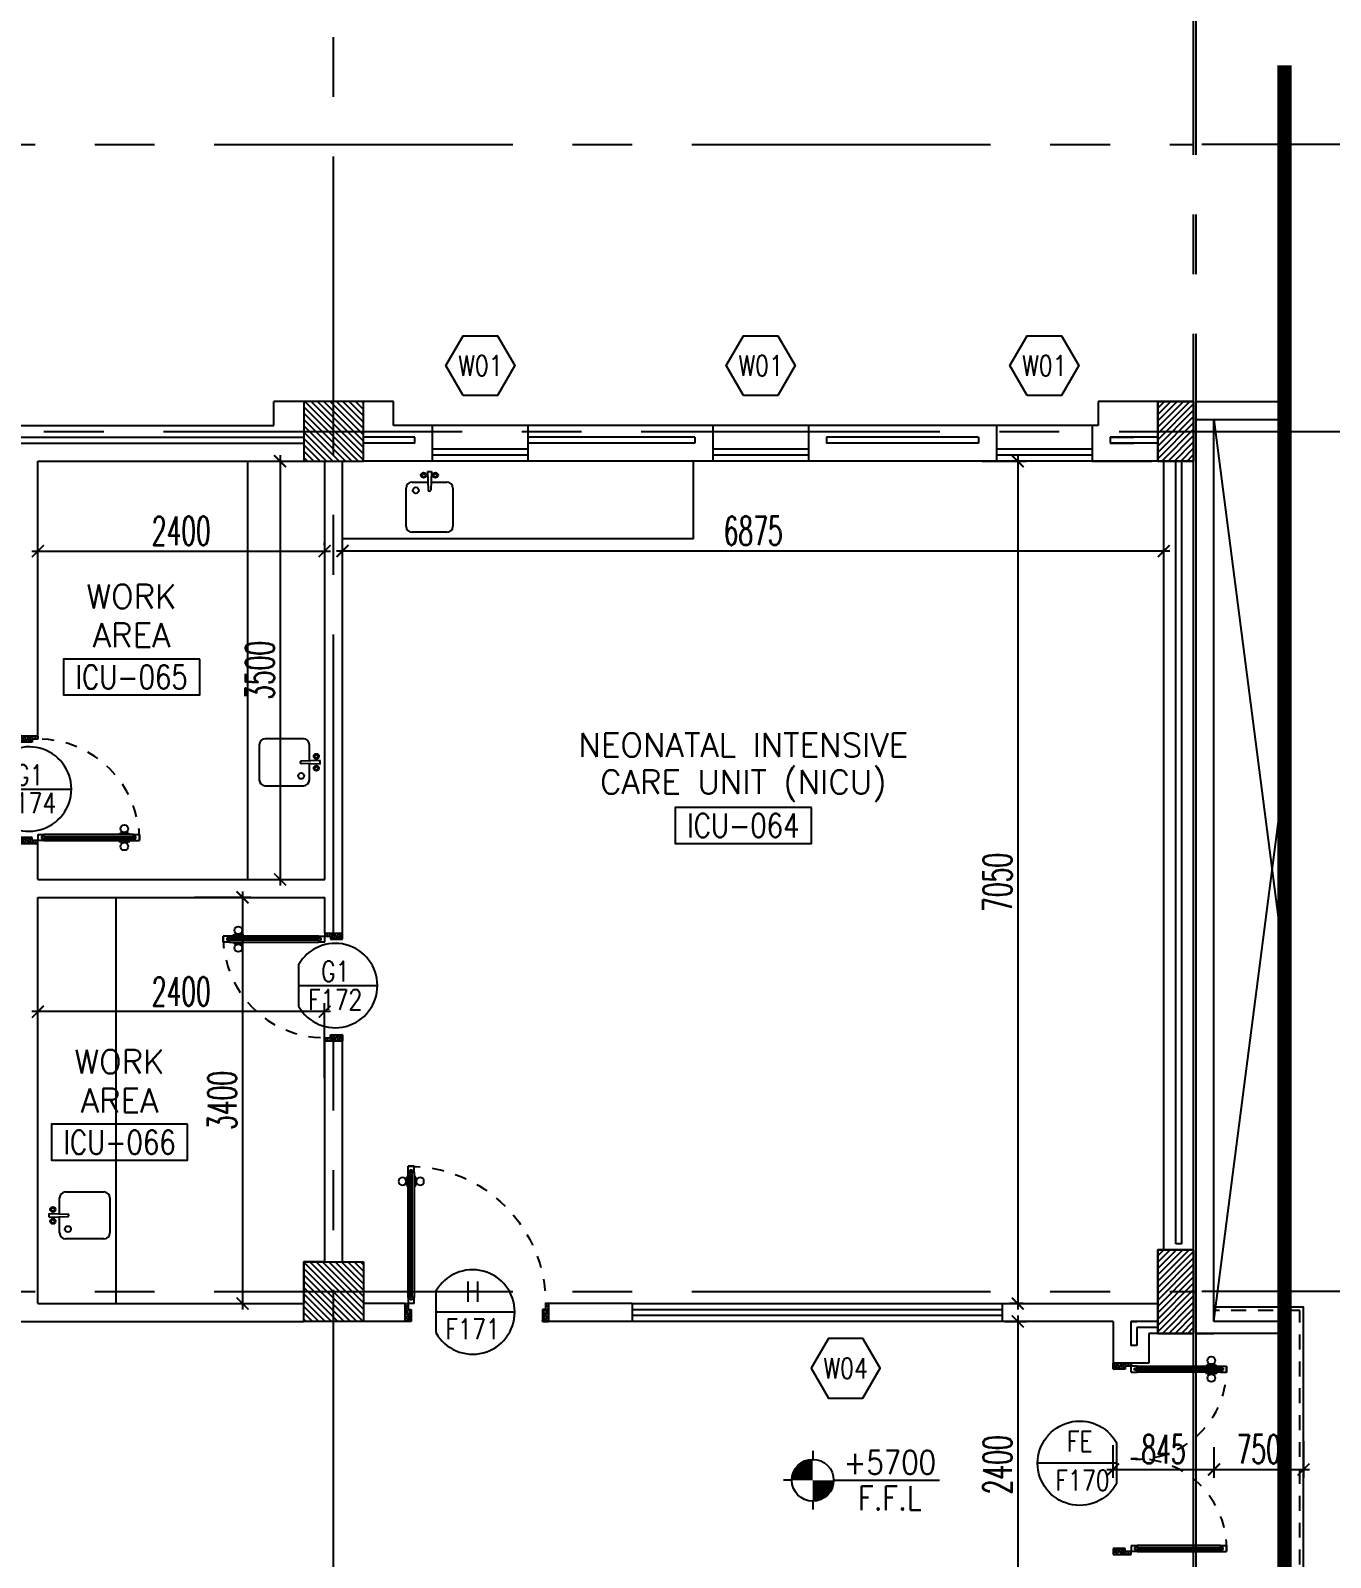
# Model space of a CAD drawing. Extents: x 275967.8 to 276060, y 57291.9 to 57371.4.
# Drawn here: x 276043.04 to 276053.92, y 57348.16 to 57360.94 of the extents above; entities that cross this region are included whole.
import ezdxf
from ezdxf.enums import TextEntityAlignment as Align

# ---------------------------------------------------------------- set-up
doc = ezdxf.new("R2010")
doc.units = 0
doc.header["$MEASUREMENT"] = 0
doc.header["$PDMODE"] = 34
for name, pattern in [('CENTER2', [1.125, 0.75, -0.125, 0.125, -0.125]), ('CENTERX2', [4, 2.5, -0.5, 0.5, -0.5]), ('HIDDEN', [0.375, 0.25, -0.125]), ('HIDDEN2', [0.1875, 0.125, -0.0625])]:
    doc.linetypes.add(name, pattern=pattern)
doc.layers.get('0').update_dxf_attribs({"linetype": 'CONTINUOUS'})
doc.layers.get('DEFPOINTS').update_dxf_attribs({"linetype": 'CONTINUOUS'})
for name, color, linetype in [('AXES', 11, 'CENTERX2'), ('COL', 5, 'CONTINUOUS'), ('DIM', 4, 'CONTINUOUS'), ('DOOR', 7, 'CONTINUOUS'), ('DOOR-CR', 2, 'CONTINUOUS'), ('DOOR-NO', 3, 'CONTINUOUS'), ('ELEV', 2, 'CONTINUOUS'), ('HAT', 8, 'CONTINUOUS'), ('INSUL', 4, 'CONTINUOUS'), ('LEV-PL', 3, 'CONTINUOUS'), ('NON-MEDICAL', 3, 'CONTINUOUS'), ('RM-BOX', 4, 'CONTINUOUS'), ('RM-NAME', 2, 'CONTINUOUS'), ('RM-NO', 2, 'CONTINUOUS'), ('ROOF', 7, 'CONTINUOUS'), ('SHAFT', 3, 'CONTINUOUS'), ('STR', 5, 'CONTINUOUS'), ('WALL', 2, 'CONTINUOUS'), ('WIN', 3, 'CONTINUOUS'), ('WIN-BOX', 4, 'CONTINUOUS'), ('WIN-NO', 5, 'CONTINUOUS')]:
    doc.layers.add(name, color=color, linetype=linetype)
doc.styles.add('ROMANS', font='ROMANS.shx', dxfattribs={"width": 0.6})
doc.styles.add('S', font='ROMANS.SHX')
doc.dimstyles.new('STANDARD in', dxfattribs={"dimtxt": 0.24, "dimasz": 0.1, "dimexe": 0.07, "dimexo": 0.05, "dimgap": 0.05, "dimtad": 1, "dimdec": 0, "dimlfac": 1000, "dimzin": 0, "dimdsep": 46, "dimtxsty": 'ROMANS', "dimblk": 'ARCHTICK', "dimcen": 0.05, "dimdle": 0.05, "dimclrd": 4, "dimclre": 4, "dimclrt": 2, "dimadec": 0, "dimazin": 0, "dimtfac": 1, "dimtdec": 0, "dimtmove": 2, "dimatfit": 3, "dimfxl": 0, "dimtolj": 1, "dimtzin": 0, "dimarcsym": 0})

# ---------------------------------------------------------------- blocks, each defined once
blk = doc.blocks.new('*X12')
at = {"color": 0}
for p, q in [((80579, 169940), (81029, 170390)), ((80579, 169993), (80976, 170390)), ((80579, 170046), (80923, 170390)), ((80579, 170099), (80870, 170390)), ((80579, 170152), (80817, 170390)), ((80579, 170205), (80764, 170390)), ((80579, 170258), (80711, 170390)), ((80579, 170311), (80658, 170390)), ((80579, 170364), (80605, 170390)), ((80582, 169890), (81079, 170387)), ((80635, 169890), (81079, 170334)), ((80688, 169890), (81079, 170281)), ((80741, 169890), (81079, 170228)), ((80794, 169890), (81079, 170175)), ((80847, 169890), (81079, 170122)), ((80900, 169890), (81079, 170069)), ((80953, 169890), (81079, 170016)), ((81006, 169890), (81079, 169963)), ((81059, 169890), (81079, 169910))]:
    blk.add_line(p, q, dxfattribs=at)
blk = doc.blocks.new('*X11')
at = {"color": 0}
for p, q in [((80579, 177099), (81070, 177590)), ((80579, 177152), (81017, 177590)), ((80579, 177205), (80964, 177590)), ((80579, 177258), (80911, 177590)), ((80579, 177311), (80858, 177590)), ((80579, 177364), (80804, 177590)), ((80579, 177417), (80751, 177590)), ((80579, 177471), (80698, 177590)), ((80579, 177524), (80645, 177590)), ((80579, 177577), (80592, 177590)), ((80623, 177090), (81079, 177546)), ((80676, 177090), (81079, 177493)), ((80729, 177090), (81079, 177440)), ((80782, 177090), (81079, 177387)), ((80835, 177090), (81079, 177334)), ((80888, 177090), (81079, 177281)), ((80941, 177090), (81079, 177228)), ((80994, 177090), (81079, 177175)), ((81047, 177090), (81079, 177122))]:
    blk.add_line(p, q, dxfattribs=at)
blk = doc.blocks.new('COL50')
at = {"layer": 'COL'}
blk.add_lwpolyline([(-250, 250), (-250, -250), (250, -250), (250, 250)], close=True, dxfattribs=at)
blk = doc.blocks.new('WW1')
at = {"layer": 'WIN-BOX'}
blk.add_lwpolyline([(144, -250), (289, 0), (144, 250), (-144, 250), (-289, 0), (-144, -250)], close=True, dxfattribs=at)
at = {"layer": 'WIN-NO', "style": 'ROMANS', "width": 0.8}
blk.add_attdef('W00', text='', height=170, dxfattribs=at).set_placement((0, 0), align=Align.MIDDLE)
blk = doc.blocks.new('RM1')
at = {"layer": 'RM-BOX'}
blk.add_lwpolyline([(570, -200), (-570, -200), (-570, -500), (570, -500)], close=True, dxfattribs=at)
at = {"layer": 'RM-NAME', "style": 'ROMANS'}
for tag, p in [('ROOMNAME1', (0, 324)), ('ROOMNAME2', (0, 0))]:
    blk.add_attdef(tag, text='', height=200, dxfattribs=at).set_placement(p, align=Align.MIDDLE)
at = {"layer": 'RM-NO', "style": 'ROMANS', "width": 0.8}
blk.add_attdef('ROOMNO', text='', height=200, dxfattribs=at).set_placement((0, -350), align=Align.MIDDLE)
blk = doc.blocks.new('DOOR90')
at = {"layer": 'DOOR', "color": 0, "linetype": 'ByBlock'}
for p, q in [((-150, 0), (-150, -25)), ((-150, 0), (0, 0)), ((0, -50), (0, 0)), ((-1000, -25), (-1000, -75)), ((-1000, -75), (-1000, -25)), ((-950, -25), (-1000, -25)), ((-950, -75), (-1000, -75)), ((-970, -42), (-970, -58)), ((-950, -42), (-970, -42)), ((-950, -58), (-970, -58)), ((-950, -25), (-950, -42)), ((-950, -58), (-950, -75)), ((-918, -25), (-918, -18)), ((-828, -18), (-918, -18)), ((-918, -75), (-918, -82)), ((-828, -82), (-918, -82)), ((-905, -18), (-905, -9)), ((-905, -9), (-840, -9)), ((-905, -18), (-840, -18)), ((-905, -82), (-905, -91)), ((-905, -82), (-840, -82)), ((-905, -91), (-840, -91)), ((-840, -18), (-840, -9)), ((-840, -82), (-840, -91)), ((-828, -25), (-828, -18)), ((-828, -75), (-828, -82)), ((-200, -42), (-200, -25)), ((-200, -25), (-150, -25)), ((-180, -42), (-200, -42)), ((-200, -75), (-200, -58)), ((-200, -58), (-180, -58)), ((-150, -75), (-200, -75)), ((-180, -58), (-180, -42)), ((-150, -75), (-150, -25)), ((-150, -25), (-100, -25)), ((-100, -25), (-100, -50)), ((-100, -50), (0, -50)), ((-150, -900), (-150, -875)), ((-150, -875), (-100, -875)), ((-100, -850), (0, -850)), ((-100, -875), (-100, -850)), ((0, -850), (0, -900)), ((0, -900), (-150, -900)), ((-150, -900), (0, -900))]:
    blk.add_line(p, q, dxfattribs=at)
at = {"layer": 'DOOR', "color": 9, "linetype": 'ByBlock'}
for p, q in [((0, -50), (-114, 0)), ((0, -50), (-40, 0)), ((0, -50), (-100, -37)), ((0, -850), (-114, -900)), ((0, -850), (-100, -863)), ((0, -850), (-40, -900))]:
    blk.add_line(p, q, dxfattribs=at)
at = {"layer": 'DOOR', "linetype": 'ByBlock'}
for p, q in [((-200, -25), (-950, -25)), ((-200, -42), (-950, -42)), ((-200, -58), (-950, -58)), ((-950, -75), (-200, -75))]:
    blk.add_line(p, q, dxfattribs=at)
at = {"layer": 'DOOR', "color": 0, "linetype": 'ByBlock'}
for centre in [(-873, 24), (-873, -124)]:
    blk.add_circle(centre, 32.4, dxfattribs=at)
at = {"layer": 'DOOR', "color": 9, "linetype": 'ByBlock'}
for centre, radius, start, end in [((0, -50), 154, 161.1053, 166.2858), ((0, -50), 134, 158.1598, 169.28), ((0, -50), 94.4, 148.0182, 180), ((0, -50), 74.4, 137.7764, 180), ((0, -50), 114, 154.0838, 167.3774), ((0, -50), 54.4, 113.2074, 180), ((0, -50), 34.4, 90, 180), ((0, -50), 14.4, 90, 180), ((0, -850), 154, 193.7142, 198.8947), ((0, -850), 134, 190.72, 201.8402), ((0, -850), 94.4, 180, 211.9818), ((0, -850), 74.4, 180, 222.2236), ((0, -850), 54.4, 180, 246.7926), ((0, -850), 34.4, 180, 270), ((0, -850), 14.4, 180, 270)]:
    blk.add_arc(centre, radius, start, end, dxfattribs=at)
at = {"layer": 'DOOR', "linetype": 'HIDDEN', "ltscale": 0.5}
blk.add_arc((-150, -25), 850, 180, 270, dxfattribs=at)
blk = doc.blocks.new('DD1')
at = {"layer": 'DOOR-CR'}
blk.add_line((-308, 0), (353, 0), dxfattribs=at)
blk.add_lwpolyline([(-308, -173, 3.820224), (-308, 173)], format="xyb", close=True, dxfattribs=at)
at = {"layer": 'DOOR-NO', "color": 255, "style": 'ROMANS', "width": 0.8}
for tag, p in [('G', (0, 184)), ('000', (0, -141))]:
    blk.add_attdef(tag, text='', height=204, dxfattribs=at).set_placement(p, align=Align.MIDDLE)
blk = doc.blocks.new('LEV1')
at = {"layer": 'LEV-PL'}
for p, q in [((0, 245), (0, 175)), ((-175, 0), (-245, 0)), ((175, 0), (1061, 0)), ((0, -175), (0, -245))]:
    blk.add_line(p, q, dxfattribs=at)
at = {"layer": 'LEV-PL', "const_width": 175}
for points in [[(-88, 0, -0.414214), (0, 88, -1)], [(88, 0, -0.414214), (0, -88, -1)]]:
    blk.add_lwpolyline(points, format="xyb", dxfattribs=at)
at = {"layer": 'LEV-PL'}
blk.add_circle((0, 0), 175, dxfattribs=at)
at = {"layer": 'LEV-PL', "color": 4, "style": 'S', "width": 0.85}
for tag, p in [('+0000', (646, 50)), ('F.F.L.', (646, -250))]:
    blk.add_attdef(tag, text='', height=200, dxfattribs=at).set_placement(p, align=Align.CENTER)
blk = doc.blocks.new('C11')
at = {"layer": 'HAT'}
h = blk.add_hatch(dxfattribs=at)
h.set_pattern_fill('ANSI31', color=256, scale=300, style=0)
h.set_pattern_definition([(45, (-248556.182, -75061.005), (-26.5165043, 26.5165043), [])])
h.paths.add_polyline_path([(300, 700), (0, 700), (0, 350), (300, 350)])
h.paths.add_polyline_path([(300, 350), (0, 350), (0, 0), (300, 0)])
at = {"layer": 'COL'}
blk.add_lwpolyline([(300, 700), (300, 0), (0, 0), (0, 700)], close=True, dxfattribs=at)
blk = doc.blocks.new('C-300')
at = {"layer": 'HAT', "linetype": 'ByBlock', "ltscale": 0.3}
h = blk.add_hatch(dxfattribs=at)
h.set_pattern_fill('ANSI31', color=8, scale=300, style=0)
h.set_pattern_definition([(45, (-258496.182, -82361.005), (-26.5165043, 26.5165043), [])])
h.paths.add_polyline_path([(300, 500), (0, 500), (0, 250), (300, 250)])
h.paths.add_polyline_path([(300, 250), (0, 250), (0, 0), (300, 0)])
at = {"layer": 'COL'}
blk.add_lwpolyline([(0, 500), (300, 500), (300, 0), (0, 0)], close=True, dxfattribs=at)
blk = doc.blocks.new('A$C1DFA4FE8')
at = {"layer": 'DOOR', "color": 0, "linetype": 'ByBlock'}
for p, q in [((0, 1631), (0, 1581)), ((0, 1581), (0, 1631)), ((50, 1631), (0, 1631)), ((50, 1581), (0, 1581)), ((30, 1614), (30, 1598)), ((50, 1614), (30, 1614)), ((50, 1598), (30, 1598)), ((50, 1631), (50, 1614)), ((50, 1598), (50, 1581)), ((750, 1614), (750, 1631)), ((750, 1631), (800, 1631)), ((770, 1614), (750, 1614)), ((750, 1581), (750, 1598)), ((750, 1598), (770, 1598)), ((800, 1581), (750, 1581)), ((770, 1598), (770, 1614)), ((950, 1656), (800, 1656)), ((800, 1656), (800, 1631)), ((800, 1581), (800, 1631)), ((800, 1631), (850, 1631)), ((850, 1631), (850, 1606)), ((850, 1606), (950, 1606)), ((950, 1606), (950, 1656)), ((0, 81), (0, 131)), ((0, 131), (0, 81)), ((50, 131), (0, 131)), ((50, 114), (50, 131)), ((83, 131), (83, 138)), ((173, 138), (83, 138)), ((95, 138), (95, 147)), ((95, 147), (160, 147)), ((95, 138), (160, 138)), ((160, 138), (160, 147)), ((173, 131), (173, 138)), ((750, 131), (750, 114)), ((800, 131), (750, 131)), ((800, 131), (800, 81)), ((50, 81), (0, 81)), ((30, 98), (30, 114)), ((50, 114), (30, 114)), ((50, 98), (30, 98)), ((50, 81), (50, 98)), ((83, 81), (83, 74)), ((173, 74), (83, 74)), ((95, 74), (95, 65)), ((95, 74), (160, 74)), ((95, 65), (160, 65)), ((160, 74), (160, 65)), ((173, 81), (173, 74)), ((750, 114), (770, 114)), ((750, 98), (750, 81)), ((770, 98), (750, 98)), ((750, 81), (800, 81)), ((770, 114), (770, 98)), ((800, 56), (800, 81)), ((800, 81), (850, 81)), ((950, 56), (800, 56)), ((850, 106), (950, 106)), ((850, 81), (850, 106)), ((950, 106), (950, 56))]:
    blk.add_line(p, q, dxfattribs=at)
at = {"layer": 'DOOR', "linetype": 'ByBlock'}
for p, q in [((750, 1631), (50, 1631)), ((750, 1614), (50, 1614)), ((750, 1598), (50, 1598)), ((50, 1581), (750, 1581)), ((50, 131), (750, 131)), ((750, 114), (50, 114)), ((750, 98), (50, 98)), ((750, 81), (50, 81))]:
    blk.add_line(p, q, dxfattribs=at)
at = {"layer": 'DOOR', "color": 9, "linetype": 'ByBlock'}
for p, q in [((950, 1606), (837, 1656)), ((950, 1606), (850, 1619)), ((950, 1606), (910, 1656)), ((950, 106), (837, 56)), ((950, 106), (850, 93)), ((950, 106), (910, 56))]:
    blk.add_line(p, q, dxfattribs=at)
at = {"layer": 'DOOR', "color": 0, "linetype": 'ByBlock'}
for centre in [(128, 179), (128, 32)]:
    blk.add_circle(centre, 32.4, dxfattribs=at)
at = {"layer": 'DOOR', "linetype": 'HIDDEN', "ltscale": 0.5}
for centre, start, end in [((752, 1606), 178.0938, 273.7249), ((752, 106), 86.2751, 181.9062)]:
    blk.add_arc(centre, 752, start, end, dxfattribs=at)
at = {"layer": 'DOOR', "color": 9, "linetype": 'ByBlock'}
for centre, radius, start, end in [((950, 1606), 154, 161.1053, 166.2858), ((950, 1606), 134, 158.1598, 169.28), ((950, 1606), 114, 154.0838, 167.3774), ((950, 1606), 94.4, 148.0182, 180), ((950, 1606), 74.4, 137.7764, 180), ((950, 1606), 54.4, 113.2074, 180), ((950, 1606), 34.4, 90, 180), ((950, 1606), 14.4, 90, 180), ((950, 106), 154, 193.7142, 198.8947), ((950, 106), 134, 190.72, 201.8402), ((950, 106), 114, 192.6226, 205.9162), ((950, 106), 94.4, 180, 211.9818), ((950, 106), 74.4, 180, 222.2236), ((950, 106), 54.4, 180, 246.7926), ((950, 106), 34.4, 180, 270), ((950, 106), 14.4, 180, 270)]:
    blk.add_arc(centre, radius, start, end, dxfattribs=at)
blk = doc.blocks.new('_ARCHTICK')
at = {"color": 0, "linetype": 'ByBlock', "const_width": 0.15}
blk.add_lwpolyline([(-0.5, -0.5), (0.5, 0.5)], dxfattribs=at)
blk = doc.blocks.new('*D477')
at = {"layer": 'DEFPOINTS', "color": 0, "linetype": 'ByBlock', "ltscale": 0.3}
for p in [(276043.1, 57356.581), (276045.5, 57356.581), (276045.5, 57356.581)]:
    blk.add_point(p, dxfattribs=at)
at = {"layer": 'DIM', "color": 4, "linetype": 'ByBlock', "lineweight": -2, "ltscale": 0.3}
for p, q in [((276043.1, 57356.631), (276043.1, 57356.651)), ((276045.5, 57356.631), (276045.5, 57356.651)), ((276043.05, 57356.581), (276045.55, 57356.581))]:
    blk.add_line(p, q, dxfattribs=at)
at = {"layer": 'DIM', "color": 4, "linetype": 'ByBlock', "lineweight": -2, "ltscale": 0.3, "xscale": 0.1, "yscale": 0.1, "zscale": 0.1, "rotation": 180}
blk.add_blockref('_ARCHTICK', (276043.1, 57356.581), dxfattribs=at)
at = {"layer": 'DIM', "color": 4, "linetype": 'ByBlock', "lineweight": -2, "ltscale": 0.3, "xscale": 0.1, "yscale": 0.1, "zscale": 0.1}
blk.add_blockref('_ARCHTICK', (276045.5, 57356.581), dxfattribs=at)
at = {"layer": 'DIM', "color": 2, "linetype": 'ByBlock', "ltscale": 0.3, "insert": (276044.3, 57356.751), "char_height": 0.24, "attachment_point": 5, "style": 'ROMANS'}
blk.add_mtext('\\A1;2400', dxfattribs=at)
blk = doc.blocks.new('*D476')
at = {"layer": 'DEFPOINTS', "color": 0, "linetype": 'ByBlock', "ltscale": 0.3}
for p in [(276045.099, 57357.333), (276045.099, 57353.833), (276045.127, 57353.833)]:
    blk.add_point(p, dxfattribs=at)
at = {"layer": 'DIM', "color": 4, "linetype": 'ByBlock', "lineweight": -2, "ltscale": 0.3}
for p, q in [((276045.127, 57357.383), (276045.127, 57353.783)), ((276045.149, 57357.333), (276045.197, 57357.333)), ((276045.149, 57353.833), (276045.197, 57353.833))]:
    blk.add_line(p, q, dxfattribs=at)
at = {"layer": 'DIM', "color": 4, "linetype": 'ByBlock', "lineweight": -2, "ltscale": 0.3, "xscale": 0.1, "yscale": 0.1, "zscale": 0.1}
for p, rotation in [((276045.127, 57357.333), 90), ((276045.127, 57353.833), 270)]:
    blk.add_blockref('_ARCHTICK', p, dxfattribs=dict(at, rotation=rotation))
at = {"layer": 'DIM', "color": 2, "linetype": 'ByBlock', "ltscale": 0.3, "insert": (276044.957, 57355.583), "char_height": 0.24, "attachment_point": 5, "rotation": 90, "style": 'ROMANS'}
blk.add_mtext('\\A1;3500', dxfattribs=at)
blk = doc.blocks.new('*D475')
at = {"layer": 'DEFPOINTS', "color": 0, "linetype": 'ByBlock', "ltscale": 0.3}
for p in [(276045.65, 57356.581), (276045.65, 57355.887), (276052.525, 57355.887)]:
    blk.add_point(p, dxfattribs=at)
at = {"layer": 'DIM', "color": 4, "linetype": 'ByBlock', "lineweight": -2, "ltscale": 0.3}
for p, q in [((276045.65, 57355.937), (276045.65, 57356.651)), ((276052.525, 57355.937), (276052.525, 57356.651)), ((276052.575, 57356.581), (276045.6, 57356.581))]:
    blk.add_line(p, q, dxfattribs=at)
at = {"layer": 'DIM', "color": 4, "linetype": 'ByBlock', "lineweight": -2, "ltscale": 0.3, "xscale": 0.1, "yscale": 0.1, "zscale": 0.1, "rotation": 180}
blk.add_blockref('_ARCHTICK', (276045.65, 57356.581), dxfattribs=at)
at = {"layer": 'DIM', "color": 4, "linetype": 'ByBlock', "lineweight": -2, "ltscale": 0.3, "xscale": 0.1, "yscale": 0.1, "zscale": 0.1}
blk.add_blockref('_ARCHTICK', (276052.525, 57356.581), dxfattribs=at)
at = {"layer": 'DIM', "color": 2, "linetype": 'ByBlock', "ltscale": 0.3, "insert": (276049.088, 57356.751), "char_height": 0.24, "attachment_point": 5, "style": 'ROMANS'}
blk.add_mtext('\\A1;6875', dxfattribs=at)
blk = doc.blocks.new('*D474')
at = {"layer": 'DEFPOINTS', "color": 0, "linetype": 'ByBlock', "ltscale": 0.3}
for p in [(276043.1, 57352.726), (276043.1, 57352.119), (276045.5, 57352.119)]:
    blk.add_point(p, dxfattribs=at)
at = {"layer": 'DIM', "color": 4, "linetype": 'ByBlock', "lineweight": -2, "ltscale": 0.3}
for p, q in [((276043.1, 57352.169), (276043.1, 57352.796)), ((276045.5, 57352.169), (276045.5, 57352.796)), ((276045.55, 57352.726), (276043.05, 57352.726))]:
    blk.add_line(p, q, dxfattribs=at)
at = {"layer": 'DIM', "color": 4, "linetype": 'ByBlock', "lineweight": -2, "ltscale": 0.3, "xscale": 0.1, "yscale": 0.1, "zscale": 0.1, "rotation": 180}
blk.add_blockref('_ARCHTICK', (276043.1, 57352.726), dxfattribs=at)
at = {"layer": 'DIM', "color": 4, "linetype": 'ByBlock', "lineweight": -2, "ltscale": 0.3, "xscale": 0.1, "yscale": 0.1, "zscale": 0.1}
blk.add_blockref('_ARCHTICK', (276045.5, 57352.726), dxfattribs=at)
at = {"layer": 'DIM', "color": 2, "linetype": 'ByBlock', "ltscale": 0.3, "insert": (276044.3, 57352.896), "char_height": 0.24, "attachment_point": 5, "style": 'ROMANS'}
blk.add_mtext('\\A1;2400', dxfattribs=at)
blk = doc.blocks.new('*D473')
at = {"layer": 'DEFPOINTS', "color": 0, "linetype": 'ByBlock', "ltscale": 0.3}
for p in [(276044.361, 57353.683), (276044.517, 57350.283), (276044.813, 57350.283)]:
    blk.add_point(p, dxfattribs=at)
at = {"layer": 'DIM', "color": 4, "linetype": 'ByBlock', "lineweight": -2, "ltscale": 0.3}
for p, q in [((276044.411, 57353.683), (276044.883, 57353.683)), ((276044.813, 57353.733), (276044.813, 57350.233)), ((276044.567, 57350.283), (276044.883, 57350.283))]:
    blk.add_line(p, q, dxfattribs=at)
at = {"layer": 'DIM', "color": 4, "linetype": 'ByBlock', "lineweight": -2, "ltscale": 0.3, "xscale": 0.1, "yscale": 0.1, "zscale": 0.1}
for p, rotation in [((276044.813, 57353.683), 90), ((276044.813, 57350.283), 270)]:
    blk.add_blockref('_ARCHTICK', p, dxfattribs=dict(at, rotation=rotation))
at = {"layer": 'DIM', "color": 2, "linetype": 'ByBlock', "ltscale": 0.3, "insert": (276044.643, 57351.983), "char_height": 0.24, "attachment_point": 5, "rotation": 90, "style": 'ROMANS'}
blk.add_mtext('\\A1;3400', dxfattribs=at)
blk = doc.blocks.new('*D472')
at = {"layer": 'DEFPOINTS', "color": 0, "linetype": 'ByBlock', "ltscale": 0.3}
for p in [(276050.954, 57357.333), (276051.303, 57350.283), (276051.397, 57350.283)]:
    blk.add_point(p, dxfattribs=at)
at = {"layer": 'DIM', "color": 4, "linetype": 'ByBlock', "lineweight": -2, "ltscale": 0.3}
for p, q in [((276051.303, 57357.383), (276051.303, 57350.233)), ((276051.004, 57357.333), (276051.373, 57357.333)), ((276051.347, 57350.283), (276051.233, 57350.283))]:
    blk.add_line(p, q, dxfattribs=at)
at = {"layer": 'DIM', "color": 4, "linetype": 'ByBlock', "lineweight": -2, "ltscale": 0.3, "xscale": 0.1, "yscale": 0.1, "zscale": 0.1}
for p, rotation in [((276051.303, 57357.333), 90), ((276051.303, 57350.283), 270)]:
    blk.add_blockref('_ARCHTICK', p, dxfattribs=dict(at, rotation=rotation))
at = {"layer": 'DIM', "color": 2, "linetype": 'ByBlock', "ltscale": 0.3, "insert": (276051.133, 57353.808), "char_height": 0.24, "attachment_point": 5, "rotation": 90, "style": 'ROMANS'}
blk.add_mtext('\\A1;7050', dxfattribs=at)
blk = doc.blocks.new('*D471')
at = {"layer": 'DEFPOINTS', "color": 0, "linetype": 'ByBlock', "ltscale": 0.3}
for p in [(276051.146, 57350.133), (276051.146, 57347.733), (276051.303, 57347.733)]:
    blk.add_point(p, dxfattribs=at)
at = {"layer": 'DIM', "color": 4, "linetype": 'ByBlock', "lineweight": -2, "ltscale": 0.3}
for p, q in [((276051.196, 57350.133), (276051.373, 57350.133)), ((276051.303, 57350.183), (276051.303, 57347.683)), ((276051.196, 57347.733), (276051.373, 57347.733))]:
    blk.add_line(p, q, dxfattribs=at)
at = {"layer": 'DIM', "color": 4, "linetype": 'ByBlock', "lineweight": -2, "ltscale": 0.3, "xscale": 0.1, "yscale": 0.1, "zscale": 0.1}
for p, rotation in [((276051.303, 57350.133), 90), ((276051.303, 57347.733), 270)]:
    blk.add_blockref('_ARCHTICK', p, dxfattribs=dict(at, rotation=rotation))
at = {"layer": 'DIM', "color": 2, "linetype": 'ByBlock', "ltscale": 0.3, "insert": (276051.133, 57348.933), "char_height": 0.24, "attachment_point": 5, "rotation": 90, "style": 'ROMANS'}
blk.add_mtext('\\A1;2400', dxfattribs=at)
blk = doc.blocks.new('DOOR100')
at = {"layer": 'DOOR', "color": 0, "linetype": 'ByBlock'}
for p, q in [((-25, 1300), (-75, 1300)), ((-75, 1300), (-25, 1300)), ((-75, 1250), (-75, 1300)), ((-25, 1250), (-25, 1300)), ((-82, 1205), (-91, 1205)), ((-91, 1205), (-91, 1140)), ((-75, 1218), (-82, 1218)), ((-82, 1128), (-82, 1218)), ((-82, 1205), (-82, 1140)), ((-58, 1250), (-75, 1250)), ((-42, 1270), (-58, 1270)), ((-58, 1250), (-58, 1270)), ((-42, 1250), (-42, 1270)), ((-25, 1250), (-42, 1250)), ((-25, 1218), (-18, 1218)), ((-18, 1128), (-18, 1218)), ((-18, 1205), (-9, 1205)), ((-18, 1205), (-18, 1140)), ((-9, 1205), (-9, 1140)), ((-82, 1140), (-91, 1140)), ((-75, 1128), (-82, 1128)), ((-25, 1128), (-18, 1128)), ((-18, 1140), (-9, 1140)), ((-1200, 0), (-1200, 150)), ((-1200, 150), (-1175, 150)), ((-1200, 150), (-1200, 0)), ((-1175, 150), (-1175, 100)), ((-75, 200), (-58, 200)), ((-75, 150), (-75, 200)), ((-75, 150), (-25, 150)), ((-58, 200), (-58, 180)), ((-58, 180), (-42, 180)), ((-42, 200), (-25, 200)), ((-42, 180), (-42, 200)), ((-25, 200), (-25, 150)), ((0, 150), (-25, 150)), ((-25, 150), (-25, 100)), ((0, 150), (0, 0)), ((-1150, 0), (-1200, 0)), ((-1175, 100), (-1150, 100)), ((-1150, 100), (-1150, 0)), ((-50, 100), (-50, 0)), ((-25, 100), (-50, 100)), ((-50, 0), (0, 0))]:
    blk.add_line(p, q, dxfattribs=at)
at = {"layer": 'DOOR', "linetype": 'ByBlock'}
for p, q in [((-75, 1250), (-75, 200)), ((-58, 200), (-58, 1250)), ((-42, 200), (-42, 1250)), ((-25, 200), (-25, 1250)), ((0, 0), (0, 150))]:
    blk.add_line(p, q, dxfattribs=at)
at = {"layer": 'DOOR', "color": 9, "linetype": 'ByBlock'}
for p, q in [((-1150, 0), (-1200, 114)), ((-1150, 0), (-1200, 40)), ((-1150, 0), (-1163, 100)), ((-50, 0), (0, 114)), ((-50, 0), (-37, 100)), ((-50, 0), (0, 40))]:
    blk.add_line(p, q, dxfattribs=at)
at = {"layer": 'DOOR', "color": 0, "linetype": 'ByBlock'}
for centre in [(-124, 1173), (24, 1173)]:
    blk.add_circle(centre, 32.4, dxfattribs=at)
at = {"layer": 'DOOR', "linetype": 'HIDDEN', "ltscale": 0.5}
blk.add_arc((-25, 150), 1150, 90, 180.0001, dxfattribs=at)
at = {"layer": 'DOOR', "color": 9, "linetype": 'ByBlock'}
for centre, radius, start, end in [((-1150, 0), 154, 103.7142, 108.8947), ((-1150, 0), 134, 100.72, 111.8402), ((-50, 0), 134, 68.1598, 79.28), ((-50, 0), 154, 71.1053, 76.2858), ((-1150, 0), 94.4, 90, 121.9818), ((-1150, 0), 74.4, 90, 132.2236), ((-1150, 0), 54.4, 90, 156.7926), ((-1150, 0), 34.4, 90, 180), ((-1150, 0), 14.4, 90, 180), ((-50, 0), 94.4, 58.0182, 90), ((-50, 0), 74.4, 47.7764, 90), ((-50, 0), 54.4, 23.2074, 90), ((-50, 0), 34.4, 0, 90), ((-50, 0), 14.4, 0, 90), ((-50, 0), 114, 64.0838, 77.3774)]:
    blk.add_arc(centre, radius, start, end, dxfattribs=at)
blk = doc.blocks.new('*D131')
at = {"layer": 'DEFPOINTS', "color": 0, "linetype": 'ByBlock', "ltscale": 0.3}
for p in [(276052.1, 57349.147), (276052.945, 57349.132), (276052.945, 57348.894)]:
    blk.add_point(p, dxfattribs=at)
at = {"layer": 'DIM', "color": 4, "linetype": 'ByBlock', "lineweight": -2, "ltscale": 0.3}
for p, q in [((276052.1, 57349.097), (276052.1, 57348.824)), ((276052.945, 57349.082), (276052.945, 57348.824)), ((276052.05, 57348.894), (276052.995, 57348.894))]:
    blk.add_line(p, q, dxfattribs=at)
at = {"layer": 'DIM', "color": 4, "linetype": 'ByBlock', "lineweight": -2, "ltscale": 0.3, "xscale": 0.1, "yscale": 0.1, "zscale": 0.1, "rotation": 180}
blk.add_blockref('_ARCHTICK', (276052.1, 57348.894), dxfattribs=at)
at = {"layer": 'DIM', "color": 4, "linetype": 'ByBlock', "lineweight": -2, "ltscale": 0.3, "xscale": 0.1, "yscale": 0.1, "zscale": 0.1}
blk.add_blockref('_ARCHTICK', (276052.945, 57348.894), dxfattribs=at)
at = {"layer": 'DIM', "color": 2, "linetype": 'ByBlock', "ltscale": 0.3, "insert": (276052.523, 57349.064), "char_height": 0.24, "attachment_point": 5, "style": 'ROMANS'}
blk.add_mtext('\\A1;845', dxfattribs=at)
blk = doc.blocks.new('*D130')
at = {"layer": 'DEFPOINTS', "color": 0, "linetype": 'ByBlock', "ltscale": 0.3}
for p in [(276052.945, 57349.132), (276053.695, 57349.182), (276053.695, 57348.894)]:
    blk.add_point(p, dxfattribs=at)
at = {"layer": 'DIM', "color": 4, "linetype": 'ByBlock', "lineweight": -2, "ltscale": 0.3}
for p, q in [((276052.945, 57349.082), (276052.945, 57348.824)), ((276053.695, 57349.132), (276053.695, 57348.824)), ((276052.895, 57348.894), (276053.745, 57348.894))]:
    blk.add_line(p, q, dxfattribs=at)
at = {"layer": 'DIM', "color": 4, "linetype": 'ByBlock', "lineweight": -2, "ltscale": 0.3, "xscale": 0.1, "yscale": 0.1, "zscale": 0.1, "rotation": 180}
blk.add_blockref('_ARCHTICK', (276052.945, 57348.894), dxfattribs=at)
at = {"layer": 'DIM', "color": 4, "linetype": 'ByBlock', "lineweight": -2, "ltscale": 0.3, "xscale": 0.1, "yscale": 0.1, "zscale": 0.1}
blk.add_blockref('_ARCHTICK', (276053.695, 57348.894), dxfattribs=at)
at = {"layer": 'DIM', "color": 2, "linetype": 'ByBlock', "ltscale": 0.3, "insert": (276053.32, 57349.064), "char_height": 0.24, "attachment_point": 5, "style": 'ROMANS'}
blk.add_mtext('\\A1;750', dxfattribs=at)

msp = doc.modelspace()

# ---------------------------------------------------------------- linework, layer by layer
at = {"layer": 'AXES'}
for p, q in [((276045.5755, 57353.3829), (276045.5755, 57370.7113)), ((276052.7755, 57291.8986), (276052.7755, 57370.3613)), ((276052.7955, 57291.8986), (276052.7955, 57370.3613)), ((276036.5755, 57359.9829), (276052.7755, 57359.9829)), ((276059.3451, 57359.9829), (276052.5255, 57359.9829)), ((276032.1505, 57357.5829), (276059.3451, 57357.5829)), ((276045.5755, 57291.8986), (276045.5755, 57352.4829)), ((276036.5755, 57350.3829), (276052.7955, 57350.3829)), ((276059.3451, 57350.3829), (276052.5255, 57350.3829))]:
    msp.add_line(p, q, dxfattribs=at)
at = {"layer": 'COL'}
msp.add_lwpolyline([(276045.8255, 57357.3329), (276045.8255, 57357.8329), (276045.3255, 57357.8329), (276045.3255, 57357.3329)], close=True, dxfattribs=at)
at = {"layer": 'ELEV', "linetype": 'CENTER2', "const_width": 0.12}
msp.add_lwpolyline([(276053.5351, 57296.8068), (276053.5351, 57360.645)], dxfattribs=at)
at = {"layer": 'INSUL'}
for p, q in [((276042.5255, 57357.5329), (276045.3255, 57357.5329)), ((276046.2543, 57357.5329), (276045.8255, 57357.5329)), ((276046.2543, 57357.4829), (276046.2543, 57357.5329)), ((276048.6005, 57357.5329), (276047.2043, 57357.5329)), ((276048.6005, 57357.5329), (276048.6005, 57357.4829)), ((276049.7005, 57357.5329), (276049.7005, 57357.4829)), ((276050.9755, 57357.5329), (276049.7005, 57357.5329)), ((276050.9755, 57357.5329), (276050.9755, 57357.4829)), ((276052.0755, 57357.5329), (276052.2755, 57357.5329)), ((276052.0755, 57357.5329), (276052.0755, 57357.4829)), ((276052.4788, 57357.5329), (276052.0755, 57357.5329)), ((276042.5255, 57357.4829), (276045.3255, 57357.4829)), ((276046.2543, 57357.4829), (276045.8255, 57357.4829)), ((276048.6005, 57357.4829), (276047.2043, 57357.4829)), ((276050.9755, 57357.4829), (276049.7005, 57357.4829)), ((276052.0755, 57357.4829), (276052.2755, 57357.4829)), ((276052.4788, 57357.4829), (276052.0755, 57357.4829)), ((276052.6255, 57350.7829), (276052.6255, 57357.3329)), ((276052.6755, 57350.7829), (276052.6755, 57357.3329)), ((276052.6755, 57350.7829), (276052.6255, 57350.7829)), ((276052.2505, 57350.1329), (276052.2505, 57349.9329)), ((276052.2505, 57350.1329), (276052.3005, 57350.1329)), ((276052.4755, 57350.1329), (276052.2505, 57350.1329)), ((276052.3005, 57350.0829), (276052.3005, 57349.9329)), ((276052.4755, 57350.0829), (276052.3005, 57350.0829)), ((276052.3005, 57349.9329), (276052.2505, 57349.9329))]:
    msp.add_line(p, q, dxfattribs=at)
at = {"layer": 'NON-MEDICAL'}
for p, q in [((276044.856, 57353.8329), (276044.856, 57357.3329)), ((276048.5887, 57356.6829), (276048.5887, 57357.3329)), ((276046.2316, 57357.1587), (276046.3655, 57357.1587)), ((276046.362, 57357.2469), (276046.3941, 57357.2469)), ((276046.362, 57357.2469), (276046.3681, 57357.0916)), ((276046.3941, 57357.2469), (276046.388, 57357.0916)), ((276046.3906, 57357.1587), (276046.5245, 57357.1587)), ((276046.1817, 57356.7877), (276046.1817, 57357.1088)), ((276046.5744, 57357.1088), (276046.5744, 57356.7877)), ((276046.5245, 57356.7378), (276046.2316, 57356.7378)), ((276048.5887, 57356.6829), (276045.6505, 57356.6829)), ((276044.9524, 57354.9599), (276044.9524, 57354.667)), ((276045.3233, 57355.0098), (276045.0023, 57355.0098)), ((276045.3732, 57354.8235), (276045.3732, 57354.9599)), ((276045.4614, 57354.8295), (276045.3062, 57354.8235)), ((276045.4614, 57354.7975), (276045.4614, 57354.8295)), ((276045.4614, 57354.7975), (276045.3062, 57354.8035)), ((276045.3732, 57354.667), (276045.3732, 57354.8035)), ((276045.0023, 57354.6172), (276045.3233, 57354.6172)), ((276043.756, 57350.2829), (276043.756, 57353.6829)), ((276043.2819, 57351.0309), (276043.2819, 57351.1674)), ((276043.3318, 57351.2173), (276043.6528, 57351.2173)), ((276043.7027, 57351.1674), (276043.7027, 57350.8745)), ((276043.1937, 57351.037), (276043.349, 57351.0309)), ((276043.1937, 57351.0049), (276043.1937, 57351.037)), ((276043.1937, 57351.0049), (276043.349, 57351.011)), ((276043.2819, 57350.8745), (276043.2819, 57351.011)), ((276043.6528, 57350.8246), (276043.3318, 57350.8246))]:
    msp.add_line(p, q, dxfattribs=at)
for centre, radius in [((276046.3283, 57357.2158), 0.0217), ((276046.3283, 57357.2158), 0.014), ((276046.4278, 57357.2158), 0.0217), ((276046.4278, 57357.2158), 0.014), ((276046.2636, 57357.0892), 0.0255), ((276045.4303, 57354.8633), 0.0217), ((276045.4303, 57354.8633), 0.014), ((276045.3038, 57354.699), 0.0255), ((276045.4303, 57354.7637), 0.0217), ((276045.4303, 57354.7637), 0.014), ((276043.2248, 57351.0707), 0.0217), ((276043.2248, 57350.9712), 0.0217), ((276043.2248, 57351.0707), 0.014), ((276043.2248, 57350.9712), 0.014), ((276043.3513, 57350.9065), 0.0255)]:
    msp.add_circle(centre, radius, dxfattribs=at)
for centre, radius, start, end in [((276046.2316, 57357.1088), 0.0499, 90, 180), ((276046.5245, 57357.1088), 0.0499, 0, 90), ((276046.378, 57357.0916), 0.00997, 180, 0), ((276046.2316, 57356.7877), 0.0499, 180, 270), ((276046.5245, 57356.7877), 0.0499, 270, 0), ((276045.0023, 57354.9599), 0.0499, 90, 180), ((276045.3233, 57354.9599), 0.0499, 0, 90), ((276045.3062, 57354.8135), 0.00997, 90, 270), ((276045.0023, 57354.667), 0.0499, 180, 270), ((276045.3233, 57354.667), 0.0499, 270, 0), ((276043.3318, 57351.1674), 0.0499, 90, 180), ((276043.6528, 57351.1674), 0.0499, 0, 90), ((276043.349, 57351.021), 0.00997, 270, 90), ((276043.3318, 57350.8745), 0.0499, 180, 270), ((276043.6528, 57350.8745), 0.0499, 270, 0)]:
    msp.add_arc(centre, radius, start, end, dxfattribs=at)
at = {"layer": 'ROOF'}
for p, q in [((276052.7955, 57357.8329), (276053.4947, 57357.8329)), ((276052.7946, 57357.6829), (276053.4947, 57357.6829)), ((276052.9455, 57350.1329), (276052.9455, 57357.6829)), ((276052.7955, 57350.0329), (276052.7955, 57357.4829)), ((276053.4947, 57350.1329), (276052.9455, 57350.1329)), ((276052.7955, 57350.0329), (276052.9455, 57350.0329)), ((276053.4947, 57350.0329), (276052.7955, 57350.0329))]:
    msp.add_line(p, q, dxfattribs=at)
at = {"layer": 'SHAFT'}
for p, q in [((276052.9455, 57357.6829), (276053.4947, 57353.4304)), ((276052.9455, 57350.1329), (276053.4947, 57354.3855))]:
    msp.add_line(p, q, dxfattribs=at)
at = {"layer": 'STR'}
msp.add_lwpolyline([(276052.9441, 57347.6188), (276053.6955, 57347.6188), (276053.6955, 57350.2538), (276052.9441, 57350.2538)], dxfattribs=at)
at = {"layer": 'STR', "linetype": 'HIDDEN2'}
msp.add_lwpolyline([(276052.9441, 57347.6488), (276053.6655, 57347.6488), (276053.6655, 57350.2238), (276052.9441, 57350.2238)], dxfattribs=at)
at = {"layer": 'WALL'}
for p, q in [((276045.0755, 57357.6329), (276045.0755, 57357.8329)), ((276046.0755, 57357.8329), (276045.0755, 57357.8329)), ((276046.0755, 57357.6329), (276046.0755, 57357.8329)), ((276051.9755, 57357.8329), (276051.9755, 57357.6329)), ((276052.4755, 57357.8329), (276051.9755, 57357.8329)), ((276042.3755, 57357.6329), (276045.0755, 57357.6329)), ((276046.4043, 57357.6329), (276046.0755, 57357.6329)), ((276048.7505, 57357.6329), (276047.2043, 57357.6329)), ((276048.7505, 57357.6329), (276048.7505, 57357.3329)), ((276049.5505, 57357.6329), (276049.5505, 57357.3329)), ((276051.1255, 57357.6329), (276049.5505, 57357.6329)), ((276051.1255, 57357.6329), (276051.1255, 57357.3329)), ((276051.9255, 57357.6329), (276051.9255, 57357.3329)), ((276051.9755, 57357.6329), (276051.9255, 57357.6329)), ((276043.1005, 57355.0329), (276043.1005, 57357.3329)), ((276043.1005, 57357.3329), (276045.3255, 57357.3329)), ((276045.5005, 57353.8329), (276045.5005, 57357.3329)), ((276045.6505, 57353.3829), (276045.6505, 57357.3329)), ((276046.4043, 57357.3329), (276045.8255, 57357.3329)), ((276048.7505, 57357.3329), (276047.2043, 57357.3329)), ((276051.1255, 57357.3329), (276049.5505, 57357.3329)), ((276051.9255, 57357.3329), (276052.4255, 57357.3329)), ((276052.4788, 57357.3329), (276051.9255, 57357.3329)), ((276052.5255, 57350.7329), (276052.5255, 57357.3329)), ((276052.7755, 57350.7329), (276052.7755, 57357.3329)), ((276043.1005, 57353.8329), (276043.1005, 57354.1329)), ((276043.1005, 57350.2829), (276043.1005, 57353.6829)), ((276045.5005, 57353.3829), (276045.5005, 57353.6829)), ((276045.5005, 57350.6329), (276045.5005, 57352.4829)), ((276045.6505, 57350.6329), (276045.6505, 57352.4829)), ((276052.1005, 57350.1329), (276052.1005, 57349.7829)), ((276052.4005, 57350.0329), (276052.4005, 57349.7829)), ((276052.7755, 57350.0329), (276052.4005, 57350.0329)), ((276052.4005, 57349.7829), (276052.1005, 57349.7829))]:
    msp.add_line(p, q, dxfattribs=at)
at = {"layer": 'WALL', "linetype": 'ByBlock'}
for p, q in [((276046.4043, 57357.3329), (276046.4043, 57357.6329)), ((276047.2043, 57357.3329), (276047.2043, 57357.6329)), ((276042.9505, 57355.0329), (276043.1005, 57355.0329)), ((276042.9505, 57354.1329), (276043.1005, 57354.1329)), ((276043.1005, 57353.8329), (276045.5005, 57353.8329)), ((276043.1005, 57353.6829), (276045.5005, 57353.6829)), ((276045.5005, 57353.3829), (276045.6505, 57353.3829)), ((276045.5005, 57352.4829), (276045.6505, 57352.4829)), ((276043.1005, 57350.2829), (276045.3255, 57350.2829)), ((276046.1755, 57350.2829), (276045.8255, 57350.2829)), ((276046.1755, 57350.2829), (276046.1755, 57350.1329)), ((276048.0755, 57350.2829), (276047.3755, 57350.2829)), ((276047.3755, 57350.2829), (276047.3755, 57350.1329)), ((276048.0755, 57350.2829), (276048.0755, 57350.1329)), ((276051.1755, 57350.1329), (276051.1755, 57350.2829)), ((276051.1755, 57350.2829), (276052.1005, 57350.2829)), ((276052.1005, 57350.2829), (276052.4755, 57350.2829)), ((276042.4687, 57350.1329), (276045.3255, 57350.1329)), ((276046.1755, 57350.1329), (276045.8226, 57350.1329)), ((276048.0755, 57350.1329), (276047.3755, 57350.1329)), ((276052.1005, 57350.1329), (276051.1755, 57350.1329)), ((276052.7755, 57350.0329), (276052.7755, 57350.0329))]:
    msp.add_line(p, q, dxfattribs=at)
at = {"layer": 'WALL', "linetype": 'ByBlock', "ltscale": 0.3}
for p, q in [((276045.5005, 57350.6329), (276045.3255, 57350.6329)), ((276045.3255, 57350.6329), (276045.3255, 57350.2829)), ((276045.6505, 57350.6329), (276045.8255, 57350.6329)), ((276045.8255, 57350.6329), (276045.8255, 57350.2829)), ((276045.8255, 57350.1329), (276045.3255, 57350.1329))]:
    msp.add_line(p, q, dxfattribs=at)
for points in [[(276045.8255, 57357.8329), (276045.3255, 57357.8329), (276045.3255, 57357.3329), (276045.8255, 57357.3329)], [(276052.7755, 57357.8329), (276052.4755, 57357.8329), (276052.4755, 57357.3329), (276052.7755, 57357.3329)], [(276052.4755, 57350.0329), (276052.7755, 57350.0329), (276052.7755, 57350.7329), (276052.4755, 57350.7329)]]:
    msp.add_lwpolyline(points, close=True, dxfattribs=at)
at = {"layer": 'WIN'}
for p, q in [((276047.2043, 57357.6329), (276046.4043, 57357.6329)), ((276049.5505, 57357.6329), (276048.7505, 57357.6329)), ((276051.9255, 57357.6329), (276051.1255, 57357.6329)), ((276047.2043, 57357.4329), (276046.4043, 57357.4329)), ((276047.2043, 57357.3829), (276046.4043, 57357.3829)), ((276049.5505, 57357.4329), (276048.7505, 57357.4329)), ((276049.5505, 57357.3829), (276048.7505, 57357.3829)), ((276051.9255, 57357.4329), (276051.1255, 57357.4329)), ((276051.9255, 57357.3829), (276051.1255, 57357.3829)), ((276047.2043, 57357.3329), (276046.4043, 57357.3329)), ((276049.5505, 57357.3329), (276048.7505, 57357.3329)), ((276051.9255, 57357.3329), (276051.1255, 57357.3329))]:
    msp.add_line(p, q, dxfattribs=at)
at = {"layer": 'WIN', "linetype": 'ByBlock'}
for p, q in [((276048.0755, 57350.2829), (276051.1755, 57350.2829)), ((276048.0755, 57350.2329), (276051.1755, 57350.2329)), ((276051.1755, 57350.1829), (276048.0755, 57350.1829)), ((276051.1755, 57350.1329), (276048.0755, 57350.1329))]:
    msp.add_line(p, q, dxfattribs=at)

# ---------------------------------------------------------------- block references
at = {"layer": 'COL', "color": 6, "linetype": 'ByBlock', "ltscale": 0.3, "xscale": 0.001, "yscale": 0.001, "zscale": 0.001}
msp.add_blockref('C-300', (276052.4755, 57357.3329), dxfattribs=at)
at = {"layer": 'COL', "linetype": 'ByBlock', "xscale": 0.001, "yscale": 0.001, "zscale": 0.001}
msp.add_blockref('C11', (276052.4755, 57350.0329), dxfattribs=at)
at = {"layer": 'COL', "xscale": -0.001, "yscale": 0.001, "zscale": 0.001}
msp.add_blockref('COL50', (276045.5755, 57350.3829), dxfattribs=at)
at = {"layer": 'DOOR', "color": 0, "linetype": 'ByBlock', "xscale": 0.001, "yscale": 0.001, "zscale": 0.001, "rotation": 180}
for name, p in [('DOOR90', (276042.9505, 57354.1329)), ('A$C1DFA4FE8', (276053.0512, 57349.8389))]:
    msp.add_blockref(name, p, dxfattribs=at)
at = {"layer": 'DOOR', "color": 0, "linetype": 'ByBlock', "xscale": 0.001, "yscale": 0.001, "zscale": 0.001}
msp.add_blockref('DOOR90', (276045.6505, 57353.3829), dxfattribs=at)
at = {"layer": 'DOOR', "xscale": -0.001, "yscale": 0.001, "zscale": 0.001}
msp.add_blockref('DOOR100', (276046.1755, 57350.1329), dxfattribs=at)
at = {"layer": 'DOOR-NO'}
ref = msp.add_blockref('DD1', (276043.0267, 57354.5892), dxfattribs=dict(at, xscale=0.001, yscale=0.001, zscale=0.001))
ref.add_attrib('G', 'G1', dxfattribs={"height": 0.17, "style": 'ROMANS', "width": 0.8}).set_placement((276043.0267, 57354.7072), align=Align.MIDDLE)
ref.add_attrib('000', 'F174', dxfattribs={"height": 0.17, "style": 'ROMANS', "width": 0.8}).set_placement((276043.0267, 57354.4714), align=Align.MIDDLE)
ref = msp.add_blockref('DD1', (276045.5894, 57352.9447), dxfattribs=dict(at, xscale=0.001, yscale=0.001, zscale=0.001))
ref.add_attrib('G', 'G1', dxfattribs={"height": 0.17, "style": 'ROMANS', "width": 0.8}).set_placement((276045.5894, 57353.0626), align=Align.MIDDLE)
ref.add_attrib('000', 'F172', dxfattribs={"height": 0.17, "style": 'ROMANS', "width": 0.8}).set_placement((276045.5894, 57352.8268), align=Align.MIDDLE)
ref = msp.add_blockref('DD1', (276046.739, 57350.2124), dxfattribs=dict(at, xscale=0.001, yscale=0.001, zscale=0.001))
ref.add_attrib('G', 'H', dxfattribs={"height": 0.17, "style": 'ROMANS', "width": 0.8}).set_placement((276046.739, 57350.3829), align=Align.MIDDLE)
ref.add_attrib('000', 'F171', dxfattribs={"height": 0.17, "style": 'ROMANS', "width": 0.8}).set_placement((276046.739, 57350.07), align=Align.MIDDLE)
ref = msp.add_blockref('DD1', (276051.8219, 57348.9466), dxfattribs=dict(at, xscale=-0.001, yscale=0.001, zscale=0.001))
ref.add_attrib('G', 'FE', dxfattribs={"height": 0.17, "style": 'ROMANS', "width": 0.8}).set_placement((276051.8219, 57349.129), align=Align.MIDDLE)
ref.add_attrib('000', 'F170', dxfattribs={"height": 0.17, "style": 'ROMANS', "width": 0.8}).set_placement((276051.8456, 57348.8026), align=Align.MIDDLE)
at = {"layer": 'HAT', "xscale": -0.001, "yscale": 0.001, "zscale": 0.001}
for name in ['*X11', '*X12']:
    msp.add_blockref(name, (276126.4047, 57180.2432), dxfattribs=at)
at = {"layer": 'LEV-PL', "xscale": 0.001, "yscale": 0.001, "zscale": 0.001}
msp.add_blockref('LEV1', (276049.5866, 57348.8041), dxfattribs=at).add_auto_attribs({'F.F.L.': 'F.F.L', '+0000': '+5700'})
at = {"layer": 'RM-NAME', "xscale": 0.001, "yscale": 0.001, "zscale": 0.001}
for p, values in [((276043.8843, 57355.8772), {'ROOMNO': 'ICU-065', 'ROOMNAME2': 'AREA', 'ROOMNAME1': 'WORK'}), ((276049.0057, 57354.6341), {'ROOMNO': 'ICU-064', 'ROOMNAME2': 'CARE UNIT (NICU)', 'ROOMNAME1': 'NEONATAL INTENSIVE'}), ((276043.7834, 57351.9834), {'ROOMNO': 'ICU-066', 'ROOMNAME2': 'AREA', 'ROOMNAME1': 'WORK'})]:
    msp.add_blockref('RM1', p, dxfattribs=at).add_auto_attribs(values)
at = {"layer": 'WIN-NO'}
ref = msp.add_blockref('WW1', (276046.8043, 57358.1329), dxfattribs=dict(at, xscale=-0.001, yscale=0.001, zscale=0.001))
ref.add_attrib('W00', 'W01', dxfattribs={"height": 0.17, "style": 'ROMANS', "width": 0.8}).set_placement((276046.8043, 57358.1329), align=Align.MIDDLE)
ref = msp.add_blockref('WW1', (276049.1505, 57358.1329), dxfattribs=dict(at, xscale=-0.001, yscale=0.001, zscale=0.001))
ref.add_attrib('W00', 'W01', dxfattribs={"height": 0.17, "style": 'ROMANS', "width": 0.8}).set_placement((276049.1505, 57358.1329), align=Align.MIDDLE)
ref = msp.add_blockref('WW1', (276051.5255, 57358.1329), dxfattribs=dict(at, xscale=-0.001, yscale=0.001, zscale=0.001))
ref.add_attrib('W00', 'W01', dxfattribs={"height": 0.17, "style": 'ROMANS', "width": 0.8}).set_placement((276051.5255, 57358.1329), align=Align.MIDDLE)
at = {"layer": 'WIN-NO', "xscale": 0.001, "yscale": 0.001, "zscale": 0.001}
msp.add_blockref('WW1', (276049.8622, 57349.7419), dxfattribs=at).add_auto_attribs({'W00': 'W04'})

# ---------------------------------------------------------------- dimensions: what is measured, and where the dimension line sits
at = {"layer": 'DIM', "linetype": 'ByBlock', "ltscale": 0.3}
for base, p1, p2, picture, middle in [((276045.127, 57353.8329), (276045.0985, 57357.3329), (276045.0985, 57353.8329), '*D476', (276044.957, 57355.5829)), ((276051.3032, 57350.2829), (276050.9544, 57357.3329), (276051.3973, 57350.2829), '*D472', (276051.1332, 57353.8079)), ((276044.8128, 57350.2829), (276044.3612, 57353.6829), (276044.5168, 57350.2829), '*D473', (276044.6428, 57351.9829)), ((276051.3032, 57347.7329), (276051.1456, 57350.1329), (276051.1456, 57347.7329), '*D471', (276051.1332, 57348.9329))]:
    dim = msp.add_linear_dim(base=base, p1=p1, p2=p2, angle=90, dimstyle='STANDARD in', dxfattribs=at)
    dim.commit()
    dim.dimension.update_dxf_attribs({"geometry": picture, "text_midpoint": middle})
for base, p1, p2, picture, middle in [((276045.5005, 57356.5811), (276043.1005, 57356.5811), (276045.5005, 57356.5811), '*D477', (276044.3005, 57356.7511)), ((276045.6505, 57356.5811), (276052.5255, 57355.8872), (276045.6505, 57355.8872), '*D475', (276049.088, 57356.7511)), ((276043.1005, 57352.7259), (276045.5005, 57352.1193), (276043.1005, 57352.1193), '*D474', (276044.3005, 57352.8959)), ((276052.9455, 57348.8943), (276052.1005, 57349.1466), (276052.9455, 57349.1318), '*D131', (276052.523, 57349.0643)), ((276053.6955, 57348.8943), (276052.9455, 57349.1318), (276053.6955, 57349.1823), '*D130', (276053.3205, 57349.0643))]:
    dim = msp.add_linear_dim(base=base, p1=p1, p2=p2, dimstyle='STANDARD in', dxfattribs=at)
    dim.commit()
    dim.dimension.update_dxf_attribs({"geometry": picture, "text_midpoint": middle})

doc.saveas('drawing.dxf')
